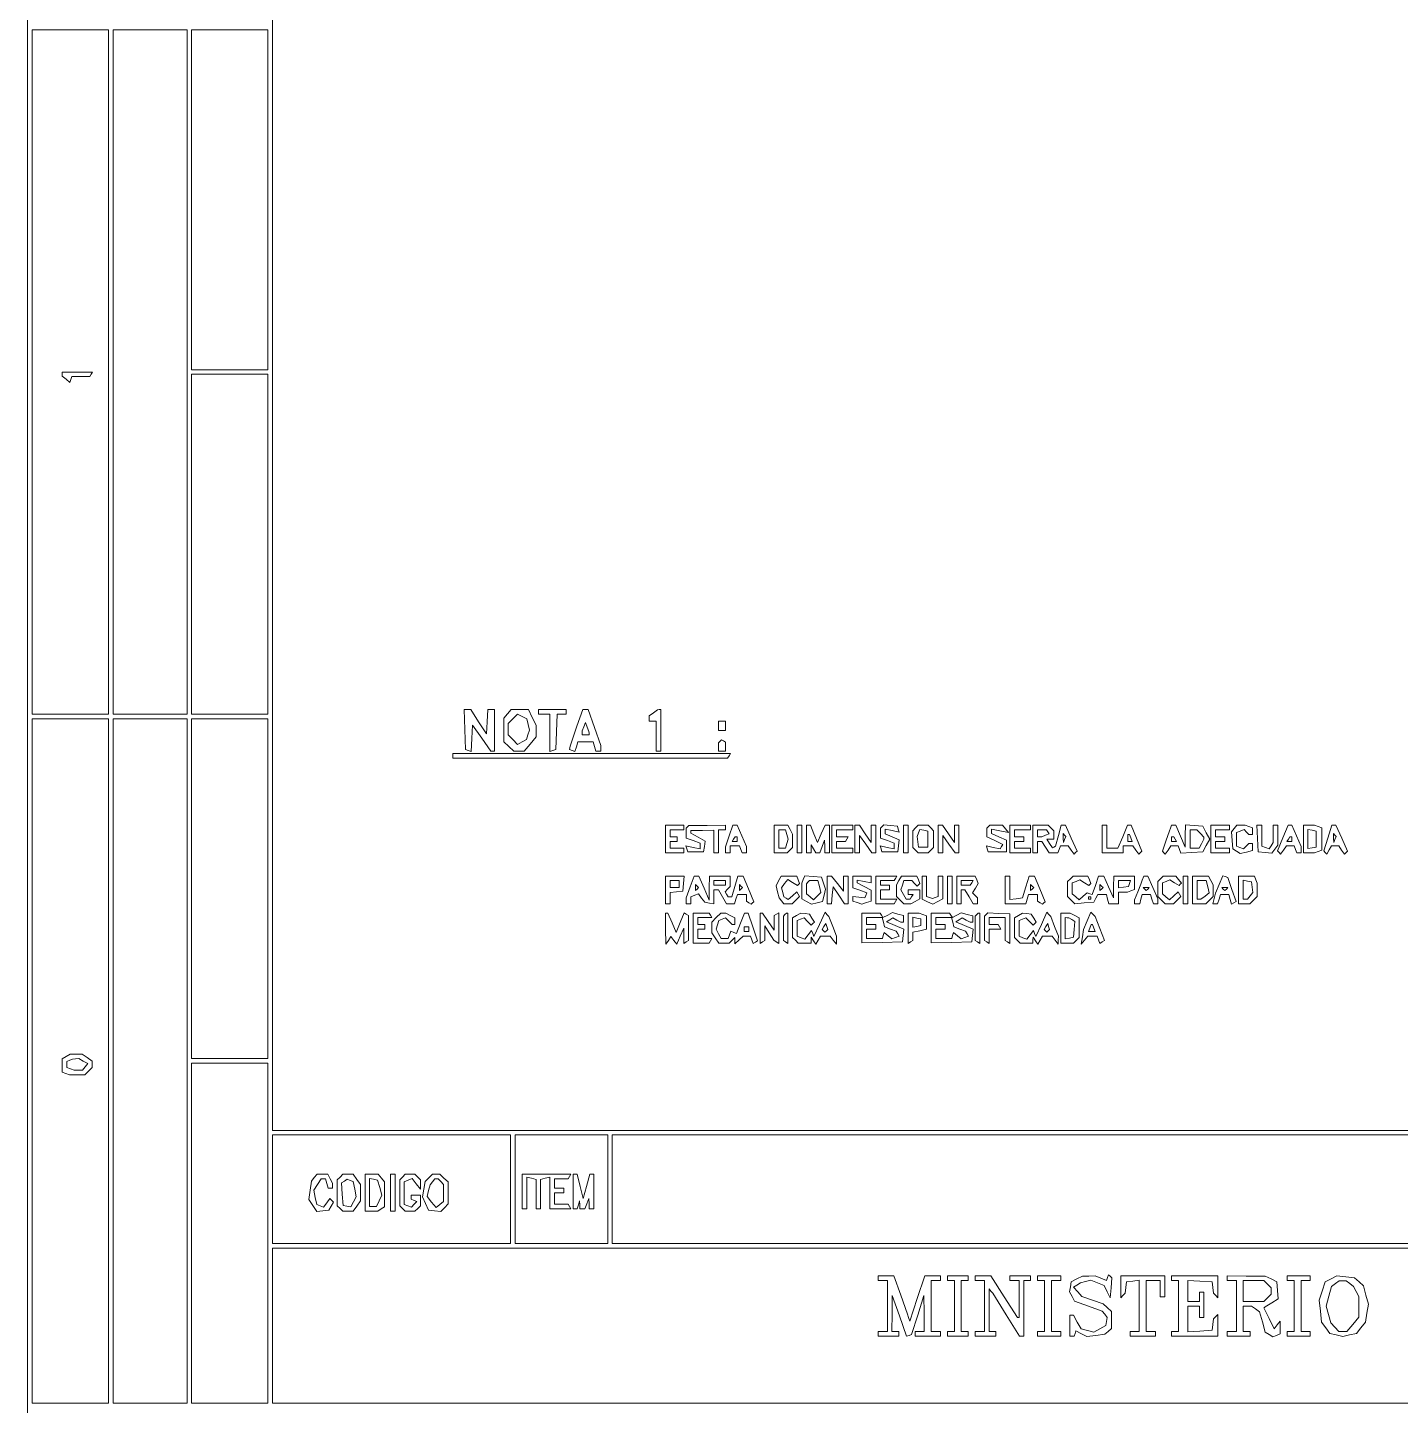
# Paper-space layout 'AN-10-DGE-066' of a CAD drawing. Header units: metres, sheet in millimetres. Extents: x 12 to 193, y 4 to 291.
# Drawn here: x 30 to 105.1, y 43.2 to 118.6 of the extents above; entities that cross this region are included whole.
import ezdxf

# ---------------------------------------------------------------- set-up
doc = ezdxf.new("R2010")
doc.units = ezdxf.units.M
doc.layers.add('DGE_CONTORNOS', color=7, linetype='Continuous', lineweight=0)
doc.layers.add('DGE_DATOS', color=7, linetype='Continuous', lineweight=0)

# ---------------------------------------------------------------- blocks, each defined once
blk = doc.blocks.new('LP_REF_DGE_MT_066')
at = {"layer": 'DGE_CONTORNOS'}
for points in [[(29.96, 147.633), (29.96, 25.522), (111.537, 25.522), (193.113, 25.522), (193.113, 147.633), (193.113, 269.744), (111.537, 269.744), (29.96, 269.744)], [(192.86, 163.884), (192.86, 58.278), (118.113, 58.278), (43.367, 58.278), (43.367, 163.884), (43.367, 269.491), (118.113, 269.491), (192.86, 269.491)], [(34.387, 99.762), (34.387, 81.044), (32.3, 81.044), (30.213, 81.044), (30.213, 99.762), (30.213, 118.48), (32.3, 118.48), (34.387, 118.48)], [(38.687, 99.762), (38.687, 81.044), (36.664, 81.044), (34.64, 81.044), (34.64, 99.762), (34.64, 118.48), (36.664, 118.48), (38.687, 118.48)], [(43.114, 109.184), (43.114, 99.888), (41.027, 99.888), (38.94, 99.888), (38.94, 109.184), (38.94, 118.48), (41.027, 118.48), (43.114, 118.48)], [(31.858, 99.651), (31.858, 99.54), (32.068, 99.366), (32.278, 99.193), (32.331, 99.351), (32.385, 99.509), (32.872, 99.509), (33.36, 99.509), (33.439, 99.636), (33.517, 99.762), (32.687, 99.762), (31.858, 99.762)], [(43.114, 90.34), (43.114, 81.044), (41.027, 81.044), (38.94, 81.044), (38.94, 90.34), (38.94, 99.636), (41.027, 99.636), (43.114, 99.636)], [(34.387, 62.073), (34.387, 43.354), (32.3, 43.354), (30.213, 43.354), (30.213, 62.073), (30.213, 80.791), (32.3, 80.791), (34.387, 80.791)], [(38.687, 62.073), (38.687, 43.354), (36.664, 43.354), (34.64, 43.354), (34.64, 62.073), (34.64, 80.791), (36.664, 80.791), (38.687, 80.791)], [(43.114, 71.495), (43.114, 62.199), (41.027, 62.199), (38.94, 62.199), (38.94, 71.495), (38.94, 80.791), (41.027, 80.791), (43.114, 80.791)], [(53.891, 80.2), (53.927, 79.104), (54.079, 79.054), (54.23, 79.004), (54.269, 79.722), (54.307, 80.441), (54.813, 79.733), (55.319, 79.026), (55.414, 79.023), (55.508, 79.02), (55.508, 80.158), (55.508, 81.297), (55.325, 81.297), (55.142, 81.297), (55.104, 80.634), (55.066, 79.971), (54.641, 80.634), (54.217, 81.297), (54.036, 81.297), (53.854, 81.297)], [(56.224, 81.065), (56.014, 80.834), (56.014, 80.185), (56.014, 79.536), (56.291, 79.278), (56.568, 79.02), (56.849, 79.02), (57.13, 79.02), (57.457, 79.409), (57.785, 79.798), (57.785, 80.117), (57.785, 80.436), (57.581, 80.867), (57.377, 81.297), (56.905, 81.297), (56.433, 81.297)], [(57.352, 80.48), (57.428, 80.177), (57.345, 79.915), (57.262, 79.652), (57.02, 79.523), (56.779, 79.394), (56.523, 79.65), (56.267, 79.906), (56.267, 80.222), (56.267, 80.538), (56.523, 80.794), (56.779, 81.05), (57.027, 80.917), (57.276, 80.784)], [(57.911, 81.17), (57.911, 81.044), (58.228, 81.044), (58.544, 81.044), (58.544, 80.021), (58.544, 78.999), (58.702, 79.051), (58.86, 79.104), (58.897, 80.074), (58.934, 81.044), (59.181, 81.044), (59.429, 81.044), (59.429, 81.17), (59.429, 81.297), (58.67, 81.297), (57.911, 81.297)], [(60.023, 80.38), (59.7, 79.463), (59.659, 79.289), (59.619, 79.115), (59.766, 79.061), (59.914, 79.006), (59.996, 79.266), (60.078, 79.526), (60.498, 79.526), (60.917, 79.526), (60.983, 79.273), (61.05, 79.02), (61.188, 79.02), (61.326, 79.02), (61.327, 79.178), (61.329, 79.336), (60.982, 80.317), (60.635, 81.297), (60.491, 81.297), (60.347, 81.297)], [(64.204, 81.121), (63.982, 80.953), (63.982, 80.809), (63.982, 80.664), (64.172, 80.664), (64.362, 80.664), (64.362, 79.842), (64.362, 79.02), (64.488, 79.02), (64.615, 79.02), (64.615, 80.158), (64.615, 81.297), (64.52, 81.293), (64.425, 81.289)], [(67.776, 80.411), (67.776, 80.158), (67.966, 80.158), (68.156, 80.158), (68.156, 80.411), (68.156, 80.664), (67.966, 80.664), (67.776, 80.664)], [(60.685, 80), (60.694, 79.906), (60.504, 79.906), (60.314, 79.906), (60.314, 80.022), (60.314, 80.138), (60.4, 80.36), (60.485, 80.583), (60.581, 80.339), (60.676, 80.095)], [(67.857, 79.565), (67.776, 79.484), (67.776, 79.252), (67.776, 79.02), (67.966, 79.02), (68.156, 79.02), (68.156, 79.266), (68.156, 79.511), (68.047, 79.578), (67.938, 79.646)], [(53.232, 78.767), (53.232, 78.641), (60.75, 78.641), (68.267, 78.641), (68.346, 78.767), (68.424, 78.894), (60.828, 78.894), (53.232, 78.894)], [(64.867, 74.214), (64.867, 73.455), (65.373, 73.455), (65.879, 73.455), (65.879, 73.582), (65.879, 73.708), (65.5, 73.708), (65.12, 73.708), (65.12, 73.898), (65.12, 74.088), (65.31, 74.088), (65.5, 74.088), (65.5, 74.214), (65.5, 74.341), (65.31, 74.341), (65.12, 74.341), (65.12, 74.53), (65.12, 74.72), (65.5, 74.72), (65.879, 74.72), (65.879, 74.847), (65.879, 74.973), (65.373, 74.973), (64.867, 74.973)], [(66.08, 74.879), (66.006, 74.804), (66.006, 74.537), (66.006, 74.27), (66.385, 74.126), (66.765, 73.983), (66.765, 73.83), (66.765, 73.677), (66.375, 73.755), (65.985, 73.833), (66.038, 73.676), (66.09, 73.519), (66.522, 73.519), (66.954, 73.519), (66.995, 73.804), (67.035, 74.089), (66.648, 74.31), (66.26, 74.53), (66.26, 74.601), (66.259, 74.672), (66.891, 74.681), (67.523, 74.691), (67.523, 74.073), (67.523, 73.455), (67.65, 73.455), (67.776, 73.455), (67.776, 74.088), (67.776, 74.72), (67.966, 74.72), (68.156, 74.72), (68.156, 74.843), (68.156, 74.966), (67.155, 74.96), (66.155, 74.953)], [(68.357, 74.381), (68.156, 73.79), (68.156, 73.623), (68.156, 73.455), (68.282, 73.455), (68.409, 73.455), (68.409, 73.645), (68.409, 73.835), (68.666, 73.835), (68.923, 73.835), (68.995, 73.645), (69.068, 73.455), (69.181, 73.455), (69.294, 73.455), (69.294, 73.635), (69.294, 73.814), (69.046, 74.393), (68.797, 74.973), (68.678, 74.973), (68.559, 74.973)], [(70.812, 74.214), (70.812, 73.455), (71.166, 73.455), (71.52, 73.455), (71.672, 73.607), (71.824, 73.759), (71.824, 74.121), (71.824, 74.484), (71.693, 74.728), (71.562, 74.973), (71.187, 74.973), (70.812, 74.973)], [(71.507, 74.467), (71.588, 74.214), (71.507, 73.961), (71.427, 73.708), (71.246, 73.708), (71.065, 73.708), (71.065, 74.214), (71.065, 74.72), (71.246, 74.72), (71.427, 74.72)], [(72.077, 74.214), (72.077, 73.455), (72.203, 73.455), (72.33, 73.455), (72.33, 74.214), (72.33, 74.973), (72.203, 74.973), (72.077, 74.973)], [(72.582, 74.214), (72.582, 73.455), (72.709, 73.455), (72.835, 73.455), (72.839, 73.677), (72.843, 73.898), (72.972, 73.677), (73.101, 73.455), (73.211, 73.455), (73.32, 73.455), (73.447, 73.803), (73.574, 74.151), (73.584, 73.803), (73.594, 73.455), (73.721, 73.455), (73.847, 73.455), (73.847, 74.214), (73.847, 74.973), (73.722, 74.973), (73.598, 74.973), (73.39, 74.499), (73.181, 74.024), (72.991, 74.499), (72.801, 74.973), (72.692, 74.973), (72.582, 74.973)], [(73.974, 74.214), (73.974, 73.455), (74.543, 73.455), (75.112, 73.455), (75.112, 73.582), (75.112, 73.708), (74.669, 73.708), (74.227, 73.708), (74.227, 73.898), (74.227, 74.088), (74.472, 74.088), (74.718, 74.088), (74.796, 74.214), (74.874, 74.341), (74.55, 74.341), (74.227, 74.341), (74.227, 74.53), (74.227, 74.72), (74.669, 74.72), (75.112, 74.72), (75.112, 74.847), (75.112, 74.973), (74.543, 74.973), (73.974, 74.973)], [(75.238, 74.214), (75.238, 73.455), (75.365, 73.455), (75.491, 73.455), (75.491, 73.928), (75.491, 74.401), (75.828, 73.928), (76.164, 73.455), (76.27, 73.455), (76.377, 73.455), (76.377, 74.214), (76.377, 74.973), (76.25, 74.973), (76.124, 74.973), (76.124, 74.501), (76.124, 74.029), (75.803, 74.501), (75.482, 74.973), (75.36, 74.973), (75.238, 74.973)], [(76.72, 74.895), (76.63, 74.804), (76.63, 74.537), (76.63, 74.27), (77.009, 74.126), (77.388, 73.983), (77.388, 73.83), (77.388, 73.677), (76.999, 73.755), (76.609, 73.833), (76.662, 73.676), (76.714, 73.519), (77.146, 73.519), (77.578, 73.519), (77.616, 73.848), (77.655, 74.178), (77.269, 74.338), (76.883, 74.498), (76.883, 74.625), (76.883, 74.752), (77.272, 74.674), (77.662, 74.596), (77.61, 74.753), (77.559, 74.91), (77.185, 74.947), (76.81, 74.985)], [(77.894, 74.214), (77.894, 73.455), (78.021, 73.455), (78.147, 73.455), (78.147, 74.214), (78.147, 74.973), (78.021, 74.973), (77.894, 74.973)], [(78.552, 74.821), (78.4, 74.67), (78.4, 74.214), (78.4, 73.759), (78.552, 73.607), (78.704, 73.455), (78.969, 73.455), (79.235, 73.455), (79.387, 73.607), (79.539, 73.759), (79.539, 74.214), (79.539, 74.67), (79.387, 74.821), (79.235, 74.973), (78.969, 74.973), (78.704, 74.973)], [(79.222, 74.212), (79.222, 73.772), (78.969, 73.772), (78.716, 73.772), (78.675, 74.065), (78.633, 74.359), (78.706, 74.549), (78.779, 74.739), (79.001, 74.696), (79.222, 74.653)], [(79.792, 74.214), (79.792, 73.455), (79.918, 73.455), (80.044, 73.455), (80.044, 73.928), (80.044, 74.401), (80.381, 73.928), (80.717, 73.455), (80.824, 73.455), (80.93, 73.455), (80.93, 74.214), (80.93, 74.973), (80.803, 74.973), (80.677, 74.973), (80.677, 74.501), (80.677, 74.029), (80.356, 74.501), (80.035, 74.973), (79.913, 74.973), (79.792, 74.973)], [(82.532, 74.889), (82.447, 74.804), (82.447, 74.57), (82.447, 74.337), (82.885, 74.128), (83.322, 73.92), (83.249, 73.801), (83.176, 73.683), (82.801, 73.758), (82.427, 73.833), (82.479, 73.676), (82.532, 73.519), (83.027, 73.519), (83.523, 73.519), (83.523, 73.835), (83.523, 74.151), (83.111, 74.332), (82.7, 74.513), (82.7, 74.631), (82.7, 74.748), (83.167, 74.661), (83.634, 74.573), (83.468, 74.773), (83.302, 74.973), (82.959, 74.973), (82.616, 74.973)], [(83.712, 74.214), (83.712, 73.455), (84.281, 73.455), (84.851, 73.455), (84.851, 73.582), (84.851, 73.708), (84.408, 73.708), (83.965, 73.708), (83.965, 73.898), (83.965, 74.088), (84.218, 74.088), (84.471, 74.088), (84.471, 74.214), (84.471, 74.341), (84.218, 74.341), (83.965, 74.341), (83.965, 74.53), (83.965, 74.72), (84.408, 74.72), (84.851, 74.72), (84.851, 74.847), (84.851, 74.973), (84.281, 74.973), (83.712, 74.973)], [(84.977, 74.214), (84.977, 73.455), (85.103, 73.455), (85.23, 73.455), (85.23, 73.772), (85.23, 74.088), (85.342, 74.088), (85.454, 74.088), (85.661, 73.772), (85.868, 73.455), (86.105, 73.455), (86.341, 73.455), (86.414, 73.645), (86.487, 73.835), (86.698, 73.835), (86.909, 73.835), (87.071, 73.614), (87.233, 73.393), (87.312, 73.471), (87.391, 73.55), (87.076, 74.262), (86.762, 74.973), (86.645, 74.973), (86.528, 74.973), (86.367, 74.401), (86.207, 73.828), (86.123, 73.776), (86.039, 73.725), (85.887, 73.969), (85.734, 74.214), (85.924, 74.214), (86.115, 74.214), (86.115, 74.442), (86.115, 74.67), (85.963, 74.821), (85.812, 74.973), (85.394, 74.973), (84.977, 74.973)], [(85.791, 74.607), (85.861, 74.494), (85.662, 74.417), (85.462, 74.341), (85.346, 74.341), (85.23, 74.341), (85.23, 74.53), (85.23, 74.72), (85.475, 74.72), (85.721, 74.72)], [(88.771, 74.214), (88.771, 73.455), (89.34, 73.455), (89.91, 73.455), (89.91, 73.645), (89.91, 73.835), (90.18, 73.835), (90.451, 73.835), (90.612, 73.614), (90.774, 73.393), (90.853, 73.471), (90.932, 73.55), (90.642, 74.261), (90.352, 74.973), (90.25, 74.973), (90.148, 74.973), (89.886, 74.341), (89.623, 73.708), (89.324, 73.708), (89.024, 73.708), (89.024, 74.341), (89.024, 74.973), (88.898, 74.973), (88.771, 74.973)], [(92.5, 74.815), (92.443, 74.657), (92.25, 74.1), (92.057, 73.542), (92.132, 73.467), (92.207, 73.393), (92.368, 73.614), (92.53, 73.835), (92.724, 73.835), (92.918, 73.835), (92.993, 73.638), (93.069, 73.441), (93.667, 73.48), (94.265, 73.519), (94.459, 73.866), (94.652, 74.214), (94.459, 74.562), (94.265, 74.91), (93.795, 74.949), (93.324, 74.988), (93.314, 74.38), (93.304, 73.772), (93.045, 74.372), (92.787, 74.973), (92.672, 74.973), (92.558, 74.973)], [(94.137, 74.521), (94.336, 74.323), (94.336, 74.26), (94.336, 74.198), (94.205, 73.953), (94.074, 73.708), (93.826, 73.708), (93.577, 73.708), (93.577, 74.214), (93.577, 74.72), (93.758, 74.72), (93.939, 74.72)], [(94.716, 74.214), (94.716, 73.455), (95.221, 73.455), (95.727, 73.455), (95.727, 73.582), (95.727, 73.708), (95.348, 73.708), (94.968, 73.708), (94.968, 73.898), (94.968, 74.088), (95.221, 74.088), (95.474, 74.088), (95.474, 74.214), (95.474, 74.341), (95.221, 74.341), (94.968, 74.341), (94.968, 74.53), (94.968, 74.72), (95.348, 74.72), (95.727, 74.72), (95.727, 74.847), (95.727, 74.973), (95.221, 74.973), (94.716, 74.973)], [(95.988, 74.792), (95.837, 74.611), (95.877, 74.141), (95.917, 73.671), (96.119, 73.544), (96.321, 73.418), (96.656, 73.502), (96.992, 73.587), (96.992, 73.774), (96.992, 73.961), (96.891, 73.961), (96.79, 73.961), (96.646, 73.818), (96.503, 73.675), (96.305, 73.751), (96.107, 73.827), (96.107, 74.197), (96.107, 74.567), (96.318, 74.647), (96.528, 74.728), (96.659, 74.598), (96.79, 74.467), (96.891, 74.467), (96.992, 74.467), (96.992, 74.643), (96.992, 74.82), (96.792, 74.896), (96.592, 74.973), (96.365, 74.973), (96.138, 74.973)], [(97.27, 74.246), (97.308, 73.519), (97.681, 73.476), (98.055, 73.434), (98.219, 73.658), (98.383, 73.883), (98.383, 74.428), (98.383, 74.973), (98.257, 74.973), (98.13, 74.973), (98.128, 74.499), (98.126, 74.024), (98.015, 73.848), (97.903, 73.671), (97.7, 73.749), (97.498, 73.827), (97.498, 74.4), (97.498, 74.973), (97.365, 74.973), (97.232, 74.973)], [(98.645, 74.271), (98.354, 73.569), (98.442, 73.481), (98.53, 73.393), (98.692, 73.614), (98.854, 73.835), (99.065, 73.835), (99.277, 73.835), (99.349, 73.645), (99.422, 73.455), (99.535, 73.455), (99.648, 73.455), (99.648, 73.635), (99.648, 73.814), (99.4, 74.393), (99.151, 74.973), (99.043, 74.973), (98.936, 74.973)], [(99.775, 74.214), (99.775, 73.455), (100.08, 73.455), (100.386, 73.455), (100.586, 73.532), (100.786, 73.609), (100.786, 74.214), (100.786, 74.82), (100.586, 74.896), (100.386, 74.973), (100.08, 74.973), (99.775, 74.973)], [(100.47, 74.214), (100.47, 73.775), (100.249, 73.732), (100.027, 73.69), (100.027, 74.214), (100.027, 74.739), (100.249, 74.696), (100.47, 74.653)], [(101.116, 74.266), (100.893, 73.56), (100.976, 73.477), (101.058, 73.394), (101.182, 73.615), (101.305, 73.835), (101.506, 73.835), (101.707, 73.835), (101.869, 73.614), (102.03, 73.393), (102.109, 73.471), (102.188, 73.55), (101.874, 74.262), (101.559, 74.973), (101.449, 74.973), (101.338, 74.973)], [(68.788, 74.214), (68.788, 74.088), (68.654, 74.088), (68.52, 74.088), (68.598, 74.214), (68.677, 74.341), (68.732, 74.341), (68.788, 74.341)], [(86.708, 74.19), (86.641, 74.024), (86.631, 74.267), (86.621, 74.509), (86.698, 74.433), (86.774, 74.356)], [(90.335, 74.277), (90.407, 74.088), (90.285, 74.088), (90.162, 74.088), (90.162, 74.277), (90.162, 74.467), (90.212, 74.467), (90.262, 74.467)], [(92.755, 74.214), (92.833, 74.088), (92.699, 74.088), (92.565, 74.088), (92.565, 74.214), (92.565, 74.341), (92.621, 74.341), (92.677, 74.341)], [(99.142, 74.214), (99.142, 74.088), (99.008, 74.088), (98.874, 74.088), (98.952, 74.214), (99.031, 74.341), (99.086, 74.341), (99.142, 74.341)], [(101.505, 74.19), (101.439, 74.024), (101.429, 74.267), (101.419, 74.509), (101.495, 74.433), (101.572, 74.356)], [(64.867, 71.432), (64.867, 70.673), (64.994, 70.673), (65.12, 70.673), (65.12, 70.981), (65.12, 71.288), (65.468, 71.329), (65.816, 71.369), (65.856, 71.78), (65.895, 72.191), (65.381, 72.191), (64.867, 72.191)], [(65.626, 71.748), (65.626, 71.558), (65.373, 71.558), (65.12, 71.558), (65.12, 71.748), (65.12, 71.938), (65.373, 71.938), (65.626, 71.938)], [(66.22, 71.59), (66.005, 70.989), (66.005, 70.831), (66.006, 70.673), (66.132, 70.673), (66.259, 70.673), (66.259, 70.867), (66.259, 71.06), (66.467, 71.14), (66.675, 71.22), (66.846, 70.986), (67.017, 70.752), (67.27, 70.713), (67.523, 70.675), (67.523, 71.053), (67.523, 71.432), (67.643, 71.432), (67.762, 71.432), (67.986, 71.052), (68.21, 70.673), (68.428, 70.673), (68.645, 70.673), (68.725, 70.926), (68.805, 71.179), (69.05, 71.179), (69.294, 71.179), (69.294, 70.997), (69.294, 70.814), (69.429, 70.731), (69.564, 70.648), (69.633, 70.717), (69.703, 70.787), (69.412, 71.489), (69.121, 72.191), (68.971, 72.191), (68.821, 72.191), (68.662, 71.621), (68.502, 71.052), (68.4, 71.052), (68.297, 71.052), (68.212, 71.19), (68.127, 71.327), (68.268, 71.468), (68.409, 71.609), (68.409, 71.9), (68.409, 72.191), (67.84, 72.191), (67.271, 72.191), (67.264, 71.527), (67.257, 70.863), (66.979, 71.527), (66.701, 72.19), (66.568, 72.19), (66.435, 72.191)], [(66.596, 71.474), (66.512, 71.39), (66.512, 71.558), (66.512, 71.727), (66.596, 71.643), (66.68, 71.558)], [(68.156, 71.811), (68.156, 71.685), (67.84, 71.685), (67.523, 71.685), (67.523, 71.811), (67.523, 71.938), (67.84, 71.938), (68.156, 71.938)], [(68.999, 71.474), (68.915, 71.39), (68.915, 71.558), (68.915, 71.727), (68.999, 71.643), (69.083, 71.558)], [(71.058, 71.926), (70.917, 71.661), (71.001, 71.326), (71.085, 70.991), (71.217, 70.832), (71.349, 70.673), (71.577, 70.673), (71.806, 70.673), (72.005, 70.873), (72.205, 71.073), (72.128, 71.197), (72.051, 71.322), (71.819, 71.111), (71.587, 70.901), (71.467, 70.975), (71.348, 71.048), (71.283, 71.297), (71.218, 71.546), (71.387, 71.774), (71.555, 72.001), (71.828, 71.834), (72.101, 71.667), (72.155, 71.721), (72.209, 71.775), (72.129, 71.983), (72.049, 72.191), (71.625, 72.191), (71.2, 72.191)], [(72.409, 71.997), (72.33, 71.791), (72.33, 71.363), (72.33, 70.935), (72.594, 70.793), (72.859, 70.651), (73.161, 70.727), (73.464, 70.803), (73.547, 71.135), (73.631, 71.467), (73.515, 71.797), (73.4, 72.127), (72.944, 72.166), (72.488, 72.204)], [(73.292, 71.611), (73.374, 71.284), (73.174, 71.084), (72.975, 70.884), (72.779, 71.047), (72.582, 71.21), (72.582, 71.489), (72.582, 71.769), (72.667, 71.853), (72.751, 71.938), (72.981, 71.938), (73.21, 71.938)], [(73.721, 71.432), (73.721, 70.673), (73.84, 70.673), (73.958, 70.673), (73.998, 71.14), (74.037, 71.607), (74.353, 71.141), (74.669, 70.675), (74.764, 70.674), (74.859, 70.673), (74.859, 71.432), (74.859, 72.191), (74.733, 72.191), (74.606, 72.191), (74.605, 71.78), (74.603, 71.369), (74.279, 71.78), (73.955, 72.191), (73.838, 72.191), (73.721, 72.191)], [(75.112, 71.868), (75.112, 71.545), (75.497, 71.411), (75.882, 71.277), (75.832, 71.133), (75.781, 70.989), (75.446, 71.026), (75.112, 71.062), (75.112, 70.939), (75.112, 70.816), (75.365, 70.736), (75.618, 70.656), (75.871, 70.736), (76.124, 70.816), (76.124, 71.121), (76.124, 71.425), (75.744, 71.621), (75.365, 71.818), (75.365, 71.893), (75.365, 71.969), (75.744, 71.893), (76.124, 71.818), (76.124, 72.004), (76.124, 72.191), (75.618, 72.191), (75.112, 72.191)], [(76.377, 71.432), (76.377, 70.673), (76.875, 70.673), (77.374, 70.673), (77.452, 70.799), (77.53, 70.926), (77.08, 70.926), (76.63, 70.926), (76.63, 71.179), (76.63, 71.432), (76.883, 71.432), (77.136, 71.432), (77.136, 71.558), (77.136, 71.685), (76.883, 71.685), (76.63, 71.685), (76.63, 71.811), (76.63, 71.938), (77.002, 71.938), (77.374, 71.938), (77.452, 72.064), (77.53, 72.191), (76.953, 72.191), (76.377, 72.191)], [(77.646, 71.946), (77.515, 71.701), (77.515, 71.386), (77.515, 71.07), (77.714, 70.872), (77.912, 70.673), (78.101, 70.673), (78.29, 70.673), (78.535, 70.804), (78.78, 70.935), (78.78, 71.183), (78.78, 71.432), (78.464, 71.432), (78.147, 71.432), (78.147, 71.305), (78.147, 71.179), (78.281, 71.179), (78.415, 71.179), (78.337, 71.052), (78.259, 70.926), (78.144, 70.926), (78.03, 70.926), (77.892, 71.184), (77.754, 71.441), (77.833, 71.689), (77.911, 71.938), (78.131, 71.938), (78.35, 71.938), (78.499, 71.788), (78.649, 71.638), (78.717, 71.707), (78.786, 71.775), (78.706, 71.983), (78.626, 72.191), (78.202, 72.191), (77.777, 72.191)], [(78.906, 71.556), (78.906, 70.92), (79.206, 70.784), (79.507, 70.647), (79.776, 70.791), (80.044, 70.935), (80.044, 71.563), (80.044, 72.191), (79.918, 72.191), (79.792, 72.191), (79.792, 71.635), (79.792, 71.079), (79.633, 71.021), (79.475, 70.963), (79.317, 71.018), (79.159, 71.073), (79.159, 71.632), (79.159, 72.191), (79.033, 72.191), (78.906, 72.191)], [(80.297, 71.432), (80.297, 70.673), (80.424, 70.673), (80.55, 70.673), (80.55, 71.432), (80.55, 72.191), (80.424, 72.191), (80.297, 72.191)], [(80.803, 71.432), (80.803, 70.673), (80.93, 70.673), (81.056, 70.673), (81.056, 71.052), (81.056, 71.432), (81.155, 71.432), (81.255, 71.432), (81.479, 71.052), (81.703, 70.673), (81.822, 70.673), (81.942, 70.673), (81.942, 70.837), (81.942, 71.002), (81.805, 71.139), (81.668, 71.275), (81.825, 71.527), (81.982, 71.778), (81.902, 71.984), (81.823, 72.191), (81.313, 72.191), (80.803, 72.191)], [(81.625, 71.811), (81.547, 71.685), (81.302, 71.685), (81.056, 71.685), (81.056, 71.811), (81.056, 71.938), (81.38, 71.938), (81.704, 71.938)], [(83.459, 71.432), (83.459, 70.673), (84.02, 70.673), (84.581, 70.673), (84.661, 70.926), (84.741, 71.179), (84.986, 71.179), (85.23, 71.179), (85.23, 70.997), (85.23, 70.814), (85.365, 70.731), (85.5, 70.648), (85.569, 70.717), (85.639, 70.787), (85.348, 71.489), (85.057, 72.191), (84.913, 72.191), (84.768, 72.191), (84.583, 71.59), (84.397, 70.989), (84.055, 70.949), (83.712, 70.909), (83.712, 71.55), (83.712, 72.191), (83.586, 72.191), (83.459, 72.191)], [(84.935, 71.474), (84.851, 71.39), (84.851, 71.558), (84.851, 71.727), (84.935, 71.643), (85.019, 71.558)], [(87.026, 72.039), (86.874, 71.887), (86.874, 71.479), (86.874, 71.07), (87.072, 70.873), (87.27, 70.675), (87.785, 70.721), (88.301, 70.768), (88.416, 70.973), (88.531, 71.179), (88.763, 71.179), (88.995, 71.179), (89.061, 70.926), (89.127, 70.673), (89.392, 70.673), (89.657, 70.673), (89.657, 70.989), (89.657, 71.305), (89.899, 71.305), (90.142, 71.305), (90.342, 71.382), (90.542, 71.459), (90.542, 71.825), (90.542, 72.191), (89.973, 72.191), (89.404, 72.191), (89.391, 71.59), (89.378, 70.989), (89.115, 71.59), (88.851, 72.191), (88.705, 72.191), (88.559, 72.191), (88.391, 71.681), (88.223, 71.172), (88.086, 71.222), (87.949, 71.272), (87.73, 71.082), (87.511, 70.891), (87.319, 71.05), (87.127, 71.21), (87.127, 71.514), (87.127, 71.819), (87.334, 71.898), (87.54, 71.978), (87.789, 71.822), (88.037, 71.667), (88.091, 71.721), (88.145, 71.775), (88.065, 71.983), (87.985, 72.191), (87.581, 72.191), (87.178, 72.191)], [(88.729, 71.474), (88.645, 71.39), (88.645, 71.558), (88.645, 71.727), (88.729, 71.643), (88.813, 71.558)], [(90.258, 71.78), (90.206, 71.621), (89.931, 71.581), (89.657, 71.541), (89.657, 71.739), (89.657, 71.938), (89.983, 71.938), (90.31, 71.938)], [(90.962, 71.969), (90.884, 71.748), (90.713, 71.321), (90.542, 70.895), (90.542, 70.784), (90.542, 70.673), (90.68, 70.673), (90.819, 70.673), (90.885, 70.926), (90.951, 71.179), (91.18, 71.179), (91.41, 71.179), (91.49, 70.926), (91.571, 70.673), (91.689, 70.673), (91.807, 70.673), (91.807, 70.808), (91.807, 70.942), (91.538, 71.566), (91.27, 72.191), (91.155, 72.191), (91.04, 72.191)], [(91.958, 72.039), (91.807, 71.887), (91.807, 71.479), (91.807, 71.07), (92.005, 70.872), (92.204, 70.673), (92.439, 70.673), (92.674, 70.673), (92.874, 70.873), (93.074, 71.073), (92.997, 71.197), (92.92, 71.322), (92.682, 71.106), (92.444, 70.891), (92.252, 71.05), (92.06, 71.21), (92.06, 71.514), (92.06, 71.819), (92.266, 71.898), (92.473, 71.978), (92.721, 71.822), (92.97, 71.667), (93.038, 71.736), (93.107, 71.805), (92.947, 71.998), (92.787, 72.191), (92.449, 72.191), (92.11, 72.191)], [(93.198, 71.432), (93.198, 70.673), (93.324, 70.673), (93.451, 70.673), (93.451, 71.432), (93.451, 72.191), (93.324, 72.191), (93.198, 72.191)], [(93.704, 71.432), (93.704, 70.673), (94.074, 70.673), (94.445, 70.673), (94.643, 70.872), (94.842, 71.07), (94.842, 71.386), (94.842, 71.701), (94.711, 71.946), (94.58, 72.191), (94.142, 72.191), (93.704, 72.191)], [(94.542, 71.602), (94.626, 71.266), (94.394, 71.096), (94.161, 70.926), (94.059, 70.926), (93.957, 70.926), (93.957, 71.432), (93.957, 71.938), (94.207, 71.938), (94.458, 71.938)], [(95.16, 71.732), (94.961, 71.257), (94.888, 70.965), (94.815, 70.673), (94.946, 70.673), (95.078, 70.673), (95.158, 70.926), (95.238, 71.179), (95.468, 71.179), (95.698, 71.179), (95.767, 70.913), (95.837, 70.647), (95.963, 70.726), (96.09, 70.804), (95.867, 71.458), (95.645, 72.113), (95.502, 72.16), (95.359, 72.208)], [(96.233, 71.432), (96.233, 70.673), (96.54, 70.673), (96.848, 70.673), (97.046, 70.872), (97.245, 71.07), (97.245, 71.43), (97.245, 71.791), (97.168, 71.991), (97.092, 72.191), (96.662, 72.191), (96.233, 72.191)], [(96.97, 71.582), (97.012, 71.291), (96.86, 71.109), (96.708, 70.926), (96.597, 70.926), (96.486, 70.926), (96.486, 71.441), (96.486, 71.956), (96.708, 71.914), (96.929, 71.872)], [(88.139, 70.989), (88.139, 70.926), (88.076, 70.926), (88.012, 70.926), (88.012, 70.989), (88.012, 71.052), (88.076, 71.052), (88.139, 71.052)], [(91.259, 71.474), (91.174, 71.39), (91.09, 71.474), (91.006, 71.558), (91.174, 71.558), (91.343, 71.558)], [(95.559, 71.474), (95.474, 71.39), (95.39, 71.474), (95.306, 71.558), (95.474, 71.558), (95.643, 71.558)], [(64.875, 69.313), (64.882, 68.46), (65.026, 68.671), (65.17, 68.883), (65.326, 68.671), (65.483, 68.46), (65.676, 68.902), (65.869, 69.345), (65.874, 68.926), (65.879, 68.508), (66.006, 68.586), (66.132, 68.664), (66.132, 69.345), (66.132, 70.026), (66.007, 70.103), (65.882, 70.18), (65.668, 69.644), (65.454, 69.109), (65.229, 69.638), (65.004, 70.167), (64.936, 70.167), (64.867, 70.167)], [(66.385, 69.345), (66.385, 68.523), (66.82, 68.523), (67.256, 68.523), (67.334, 68.649), (67.412, 68.776), (67.025, 68.776), (66.638, 68.776), (66.638, 69.029), (66.638, 69.282), (66.828, 69.282), (67.018, 69.282), (67.018, 69.408), (67.018, 69.535), (66.828, 69.535), (66.638, 69.535), (66.638, 69.724), (66.638, 69.914), (67.025, 69.914), (67.412, 69.914), (67.334, 70.041), (67.256, 70.167), (66.82, 70.167), (66.385, 70.167)], [(67.65, 69.914), (67.397, 69.661), (67.397, 69.373), (67.397, 69.085), (67.594, 68.804), (67.791, 68.523), (68.074, 68.523), (68.358, 68.523), (68.51, 68.675), (68.662, 68.826), (68.662, 68.655), (68.662, 68.484), (68.893, 68.693), (69.124, 68.902), (69.322, 68.902), (69.52, 68.902), (69.596, 68.705), (69.672, 68.507), (69.79, 68.58), (69.909, 68.653), (69.653, 69.41), (69.397, 70.167), (69.293, 70.167), (69.189, 70.167), (68.975, 69.607), (68.761, 69.047), (68.601, 69.108), (68.441, 69.17), (68.366, 68.973), (68.29, 68.776), (68.101, 68.776), (67.912, 68.776), (67.774, 69.034), (67.636, 69.291), (67.711, 69.528), (67.786, 69.764), (67.967, 69.834), (68.149, 69.903), (68.333, 69.719), (68.517, 69.535), (68.589, 69.535), (68.662, 69.535), (68.662, 69.72), (68.662, 69.905), (68.417, 70.036), (68.172, 70.167), (68.038, 70.167), (67.903, 70.167)], [(70.053, 69.337), (70.053, 68.508), (70.179, 68.586), (70.306, 68.664), (70.306, 69.068), (70.307, 69.471), (70.549, 69.074), (70.791, 68.677), (70.928, 68.592), (71.065, 68.508), (71.065, 69.345), (71.065, 70.182), (70.938, 70.104), (70.812, 70.026), (70.812, 69.624), (70.812, 69.223), (70.491, 69.695), (70.17, 70.167), (70.112, 70.167), (70.053, 70.167)], [(71.402, 70.083), (71.318, 69.998), (71.318, 69.331), (71.318, 68.664), (71.444, 68.586), (71.571, 68.508), (71.571, 69.337), (71.571, 70.167), (71.528, 70.167), (71.486, 70.167)], [(72.045, 70.033), (71.824, 69.902), (71.824, 69.364), (71.824, 68.826), (71.975, 68.675), (72.127, 68.523), (72.481, 68.523), (72.835, 68.523), (72.837, 68.681), (72.839, 68.839), (72.966, 68.649), (73.093, 68.46), (73.223, 68.681), (73.354, 68.902), (73.618, 68.902), (73.883, 68.902), (74.051, 68.681), (74.219, 68.46), (74.223, 68.678), (74.227, 68.897), (74.018, 69.437), (73.809, 69.977), (73.706, 70.093), (73.602, 70.21), (73.296, 69.547), (72.989, 68.885), (72.927, 69.052), (72.864, 69.218), (72.678, 68.977), (72.493, 68.735), (72.285, 68.815), (72.077, 68.894), (72.077, 69.327), (72.077, 69.761), (72.263, 69.832), (72.449, 69.903), (72.648, 69.704), (72.847, 69.505), (72.932, 69.589), (73.016, 69.673), (72.881, 69.889), (72.746, 70.104), (72.506, 70.134), (72.266, 70.165)], [(75.618, 69.35), (75.618, 68.532), (76.725, 68.559), (77.831, 68.586), (77.871, 68.937), (77.912, 69.287), (77.439, 69.485), (76.966, 69.683), (77.139, 69.79), (77.312, 69.896), (77.531, 69.779), (77.751, 69.661), (77.823, 69.661), (77.894, 69.661), (77.894, 69.848), (77.894, 70.036), (77.59, 70.112), (77.286, 70.189), (77.029, 70.051), (76.771, 69.913), (76.693, 70.04), (76.615, 70.167), (76.116, 70.167), (75.618, 70.167)], [(78.147, 69.337), (78.147, 68.508), (78.274, 68.586), (78.4, 68.664), (78.4, 68.894), (78.4, 69.124), (78.78, 69.199), (79.159, 69.275), (79.159, 69.644), (79.159, 70.013), (78.959, 70.09), (78.759, 70.167), (78.453, 70.167), (78.147, 70.167)], [(79.412, 69.35), (79.412, 68.532), (80.519, 68.559), (81.625, 68.586), (81.666, 68.937), (81.706, 69.287), (81.233, 69.485), (80.76, 69.683), (80.933, 69.79), (81.106, 69.896), (81.326, 69.779), (81.546, 69.661), (81.617, 69.661), (81.689, 69.661), (81.689, 69.837), (81.689, 70.013), (81.37, 70.093), (81.051, 70.173), (80.808, 70.043), (80.566, 69.913), (80.487, 70.04), (80.409, 70.167), (79.911, 70.167), (79.412, 70.167)], [(81.899, 70.083), (81.815, 69.998), (81.815, 69.331), (81.815, 68.664), (81.942, 68.586), (82.068, 68.508), (82.068, 69.337), (82.068, 70.167), (82.026, 70.167), (81.984, 70.167)], [(82.41, 70.088), (82.321, 69.998), (82.321, 69.331), (82.321, 68.664), (82.447, 68.586), (82.574, 68.508), (82.574, 68.895), (82.574, 69.282), (82.898, 69.282), (83.221, 69.282), (83.143, 69.408), (83.065, 69.535), (82.819, 69.535), (82.574, 69.535), (82.574, 69.724), (82.574, 69.914), (83.017, 69.914), (83.459, 69.914), (83.459, 69.289), (83.459, 68.664), (83.586, 68.586), (83.712, 68.508), (83.712, 69.315), (83.712, 70.122), (83.106, 70.149), (82.5, 70.177)], [(84.187, 70.033), (83.965, 69.902), (83.965, 69.364), (83.965, 68.826), (84.117, 68.675), (84.269, 68.523), (84.623, 68.523), (84.977, 68.523), (84.979, 68.681), (84.981, 68.839), (85.108, 68.649), (85.235, 68.46), (85.365, 68.681), (85.495, 68.902), (85.76, 68.902), (86.024, 68.902), (86.192, 68.681), (86.36, 68.46), (86.364, 68.678), (86.368, 68.897), (86.159, 69.437), (85.951, 69.977), (85.847, 70.093), (85.744, 70.21), (85.437, 69.547), (85.13, 68.885), (85.068, 69.052), (85.006, 69.218), (84.82, 68.977), (84.634, 68.735), (84.426, 68.815), (84.218, 68.894), (84.218, 69.327), (84.218, 69.761), (84.404, 69.832), (84.59, 69.903), (84.79, 69.704), (84.989, 69.505), (85.073, 69.589), (85.158, 69.673), (85.023, 69.889), (84.888, 70.104), (84.648, 70.134), (84.408, 70.165)], [(86.495, 69.345), (86.495, 68.523), (86.849, 68.523), (87.203, 68.523), (87.355, 68.675), (87.506, 68.826), (87.506, 69.366), (87.506, 69.905), (87.262, 70.036), (87.017, 70.167), (86.756, 70.167), (86.495, 70.167)], [(87.948, 69.74), (87.75, 69.268), (87.683, 68.864), (87.615, 68.46), (87.796, 68.681), (87.977, 68.902), (88.234, 68.902), (88.491, 68.902), (88.567, 68.705), (88.643, 68.507), (88.766, 68.583), (88.89, 68.66), (88.632, 69.318), (88.374, 69.977), (88.259, 70.095), (88.145, 70.212)], [(69.421, 69.282), (69.421, 69.155), (69.294, 69.155), (69.168, 69.155), (69.168, 69.282), (69.168, 69.408), (69.294, 69.408), (69.421, 69.408)], [(73.671, 69.189), (73.594, 69.113), (73.518, 69.189), (73.442, 69.265), (73.542, 69.425), (73.641, 69.585), (73.694, 69.426), (73.747, 69.266)], [(76.792, 69.663), (76.858, 69.411), (77.174, 69.291), (77.49, 69.171), (77.574, 69.036), (77.657, 68.9), (77.458, 68.824), (77.259, 68.748), (77.05, 68.92), (76.841, 69.092), (76.788, 68.934), (76.735, 68.776), (76.303, 68.776), (75.871, 68.776), (75.871, 69.029), (75.871, 69.282), (76.124, 69.282), (76.377, 69.282), (76.377, 69.408), (76.377, 69.535), (76.124, 69.535), (75.871, 69.535), (75.871, 69.724), (75.871, 69.914), (76.299, 69.914), (76.727, 69.914)], [(78.843, 69.661), (78.843, 69.475), (78.622, 69.432), (78.4, 69.39), (78.4, 69.661), (78.4, 69.933), (78.622, 69.89), (78.843, 69.847)], [(80.587, 69.663), (80.652, 69.411), (80.969, 69.291), (81.285, 69.171), (81.368, 69.036), (81.452, 68.9), (81.252, 68.824), (81.053, 68.748), (80.844, 68.92), (80.636, 69.092), (80.582, 68.934), (80.529, 68.776), (80.097, 68.776), (79.665, 68.776), (79.665, 69.029), (79.665, 69.282), (79.918, 69.282), (80.171, 69.282), (80.171, 69.408), (80.171, 69.535), (79.918, 69.535), (79.665, 69.535), (79.665, 69.724), (79.665, 69.914), (80.093, 69.914), (80.521, 69.914)], [(85.812, 69.189), (85.736, 69.113), (85.66, 69.189), (85.584, 69.265), (85.683, 69.425), (85.782, 69.585), (85.835, 69.426), (85.889, 69.266)], [(87.105, 69.804), (87.272, 69.698), (87.231, 69.269), (87.19, 68.841), (86.969, 68.799), (86.748, 68.757), (86.748, 69.336), (86.748, 69.914), (86.842, 69.912), (86.937, 69.91)], [(88.311, 69.345), (88.384, 69.155), (88.202, 69.155), (88.02, 69.155), (88.093, 69.345), (88.166, 69.535), (88.202, 69.535), (88.238, 69.535)], [(32.079, 62.315), (31.858, 62.187), (31.858, 61.827), (31.858, 61.467), (32.058, 61.391), (32.258, 61.314), (32.681, 61.314), (33.104, 61.314), (33.303, 61.513), (33.502, 61.711), (33.502, 61.885), (33.502, 62.058), (33.221, 62.255), (32.94, 62.452), (32.62, 62.448), (32.3, 62.444)], [(33.012, 62.064), (33.265, 61.929), (33.115, 61.748), (32.965, 61.567), (32.738, 61.567), (32.511, 61.567), (32.311, 61.644), (32.111, 61.72), (32.111, 61.886), (32.111, 62.052), (32.269, 62.115), (32.427, 62.179), (32.593, 62.189), (32.76, 62.199)], [(43.114, 52.65), (43.114, 43.354), (41.027, 43.354), (38.94, 43.354), (38.94, 52.65), (38.94, 61.946), (41.027, 61.946), (43.114, 61.946)], [(56.394, 55.053), (56.394, 52.081), (49.88, 52.081), (43.367, 52.081), (43.367, 55.053), (43.367, 58.025), (49.88, 58.025), (56.394, 58.025)], [(61.706, 55.053), (61.706, 52.081), (59.176, 52.081), (56.647, 52.081), (56.647, 55.053), (56.647, 58.025), (59.176, 58.025), (61.706, 58.025)], [(186.663, 55.053), (186.663, 52.081), (124.311, 52.081), (61.959, 52.081), (61.959, 55.053), (61.959, 58.025), (124.311, 58.025), (186.663, 58.025)], [(45.647, 55.691), (45.494, 55.506), (45.426, 54.998), (45.358, 54.49), (45.572, 54.163), (45.786, 53.837), (46.113, 53.876), (46.44, 53.915), (46.575, 54.13), (46.709, 54.346), (46.609, 54.446), (46.508, 54.547), (46.335, 54.31), (46.161, 54.073), (45.978, 54.144), (45.794, 54.214), (45.707, 54.607), (45.621, 55), (45.825, 55.311), (46.029, 55.622), (46.144, 55.622), (46.259, 55.622), (46.339, 55.37), (46.419, 55.117), (46.537, 55.117), (46.655, 55.117), (46.655, 55.251), (46.655, 55.386), (46.524, 55.631), (46.393, 55.875), (46.097, 55.875), (45.801, 55.875)], [(47.06, 55.724), (46.908, 55.572), (46.908, 54.864), (46.908, 54.155), (47.06, 54.004), (47.212, 53.852), (47.495, 53.852), (47.779, 53.852), (47.976, 54.133), (48.173, 54.414), (48.173, 54.864), (48.173, 55.313), (47.976, 55.594), (47.779, 55.875), (47.495, 55.875), (47.212, 55.875)], [(48.426, 54.864), (48.426, 53.852), (48.774, 53.854), (49.121, 53.856), (49.311, 53.976), (49.501, 54.096), (49.501, 54.776), (49.501, 55.457), (49.327, 55.666), (49.154, 55.875), (48.79, 55.875), (48.426, 55.875)], [(49.817, 54.864), (49.817, 53.852), (49.943, 53.852), (50.07, 53.852), (50.07, 54.864), (50.07, 55.875), (49.943, 55.875), (49.817, 55.875)], [(50.475, 55.724), (50.323, 55.572), (50.323, 54.864), (50.323, 54.155), (50.475, 54.004), (50.626, 53.852), (50.892, 53.852), (51.158, 53.852), (51.309, 54.004), (51.461, 54.155), (51.461, 54.446), (51.461, 54.737), (51.208, 54.737), (50.955, 54.737), (50.955, 54.621), (50.955, 54.505), (51.113, 54.447), (51.271, 54.389), (51.122, 54.23), (50.972, 54.071), (50.774, 54.147), (50.576, 54.223), (50.576, 54.846), (50.576, 55.469), (50.792, 55.552), (51.008, 55.635), (51.232, 55.344), (51.456, 55.053), (51.458, 55.313), (51.461, 55.572), (51.309, 55.724), (51.158, 55.875), (50.892, 55.875), (50.626, 55.875)], [(51.918, 55.682), (51.724, 55.488), (51.644, 55.06), (51.564, 54.632), (51.735, 54.274), (51.906, 53.915), (52.237, 53.877), (52.568, 53.838), (52.773, 54.044), (52.979, 54.249), (52.979, 54.853), (52.979, 55.457), (52.748, 55.666), (52.516, 55.875), (52.314, 55.875), (52.112, 55.875)], [(57.026, 54.927), (57.026, 53.978), (57.153, 53.978), (57.279, 53.978), (57.279, 54.852), (57.279, 55.725), (57.532, 55.659), (57.785, 55.593), (57.785, 54.786), (57.785, 53.978), (57.911, 53.978), (58.038, 53.978), (58.038, 54.786), (58.038, 55.593), (58.291, 55.659), (58.544, 55.725), (58.544, 54.852), (58.544, 53.978), (59.12, 53.978), (59.697, 53.978), (59.619, 54.105), (59.541, 54.231), (59.169, 54.231), (58.797, 54.231), (58.797, 54.547), (58.797, 54.864), (59.05, 54.864), (59.303, 54.864), (59.303, 54.99), (59.303, 55.117), (59.05, 55.117), (58.797, 55.117), (58.797, 55.37), (58.797, 55.622), (59.169, 55.622), (59.541, 55.622), (59.619, 55.749), (59.697, 55.875), (58.362, 55.875), (57.026, 55.875)], [(59.809, 54.927), (59.809, 53.978), (59.926, 53.978), (60.043, 53.978), (60.101, 54.2), (60.159, 54.421), (60.173, 54.2), (60.188, 53.978), (60.318, 53.978), (60.449, 53.978), (60.563, 54.263), (60.678, 54.547), (60.686, 54.263), (60.694, 53.978), (60.82, 53.978), (60.947, 53.978), (60.947, 54.927), (60.947, 55.875), (60.836, 55.875), (60.726, 55.875), (60.541, 55.211), (60.356, 54.547), (60.196, 55.211), (60.036, 55.875), (59.922, 55.875), (59.809, 55.875)], [(47.865, 55.054), (47.943, 54.637), (47.796, 54.363), (47.65, 54.09), (47.437, 54.13), (47.224, 54.17), (47.185, 54.789), (47.146, 55.408), (47.3, 55.504), (47.454, 55.599), (47.62, 55.535), (47.787, 55.472)], [(49.231, 55.145), (49.349, 54.732), (49.206, 54.418), (49.064, 54.105), (48.871, 54.105), (48.679, 54.105), (48.679, 54.873), (48.679, 55.641), (48.896, 55.599), (49.112, 55.558)], [(52.574, 55.471), (52.726, 55.319), (52.726, 54.854), (52.726, 54.389), (52.522, 54.219), (52.317, 54.05), (52.071, 54.354), (51.825, 54.658), (51.906, 54.981), (51.987, 55.305), (52.119, 55.464), (52.251, 55.622), (52.337, 55.622), (52.422, 55.622)], [(192.86, 47.591), (192.86, 43.354), (118.113, 43.354), (43.367, 43.354), (43.367, 47.591), (43.367, 51.828), (118.113, 51.828), (192.86, 51.828)], [(76.503, 50.184), (76.503, 50.058), (76.756, 50.058), (77.009, 50.058), (77.009, 48.666), (77.009, 47.275), (76.756, 47.275), (76.503, 47.275), (76.503, 47.149), (76.503, 47.022), (77.072, 47.022), (77.641, 47.022), (77.641, 47.149), (77.641, 47.275), (77.452, 47.275), (77.262, 47.275), (77.27, 48.255), (77.278, 49.236), (77.672, 48.126), (78.066, 47.016), (78.199, 47.06), (78.332, 47.105), (78.67, 48.17), (79.008, 49.236), (79.02, 48.255), (79.033, 47.275), (78.78, 47.275), (78.527, 47.275), (78.527, 47.149), (78.527, 47.022), (79.222, 47.022), (79.918, 47.022), (79.918, 47.149), (79.918, 47.275), (79.665, 47.275), (79.412, 47.275), (79.412, 48.666), (79.412, 50.058), (79.665, 50.058), (79.918, 50.058), (79.918, 50.184), (79.918, 50.311), (79.486, 50.311), (79.054, 50.311), (78.643, 49.077), (78.232, 47.844), (78.172, 48.034), (78.112, 48.224), (77.738, 49.267), (77.365, 50.311), (76.934, 50.311), (76.503, 50.311)], [(80.297, 50.184), (80.297, 50.058), (80.487, 50.058), (80.677, 50.058), (80.677, 48.666), (80.677, 47.275), (80.487, 47.275), (80.297, 47.275), (80.297, 47.149), (80.297, 47.022), (80.867, 47.022), (81.436, 47.022), (81.436, 47.149), (81.436, 47.275), (81.246, 47.275), (81.056, 47.275), (81.056, 48.666), (81.056, 50.058), (81.246, 50.058), (81.436, 50.058), (81.436, 50.184), (81.436, 50.311), (80.867, 50.311), (80.297, 50.311)], [(81.815, 50.184), (81.815, 50.058), (82.068, 50.058), (82.321, 50.058), (82.321, 48.666), (82.321, 47.275), (82.068, 47.275), (81.815, 47.275), (81.815, 47.149), (81.815, 47.022), (82.384, 47.022), (82.953, 47.022), (82.953, 47.149), (82.953, 47.275), (82.764, 47.275), (82.574, 47.275), (82.574, 48.439), (82.574, 49.602), (82.679, 49.482), (82.785, 49.362), (83.513, 48.192), (84.241, 47.022), (84.356, 47.022), (84.471, 47.022), (84.471, 48.54), (84.471, 50.058), (84.661, 50.058), (84.851, 50.058), (84.851, 50.184), (84.851, 50.311), (84.281, 50.311), (83.712, 50.311), (83.712, 50.184), (83.712, 50.058), (83.965, 50.058), (84.218, 50.058), (84.218, 49.046), (84.218, 48.034), (84.171, 48.034), (84.125, 48.034), (83.403, 49.172), (82.681, 50.311), (82.248, 50.311), (81.815, 50.311)], [(85.23, 50.184), (85.23, 50.058), (85.42, 50.058), (85.609, 50.058), (85.609, 48.666), (85.609, 47.275), (85.42, 47.275), (85.23, 47.275), (85.23, 47.149), (85.23, 47.022), (85.862, 47.022), (86.495, 47.022), (86.495, 47.149), (86.495, 47.275), (86.242, 47.275), (85.989, 47.275), (85.989, 48.666), (85.989, 50.058), (86.242, 50.058), (86.495, 50.058), (86.495, 50.184), (86.495, 50.311), (85.862, 50.311), (85.23, 50.311)], [(87.38, 50.147), (87.064, 49.988), (87.024, 49.713), (86.985, 49.438), (87.12, 49.185), (87.256, 48.932), (88.011, 48.657), (88.767, 48.381), (88.906, 48.214), (89.045, 48.046), (89.002, 47.823), (88.959, 47.6), (88.635, 47.418), (88.311, 47.236), (87.964, 47.324), (87.616, 47.411), (87.403, 47.785), (87.19, 48.159), (87.095, 48.16), (87.001, 48.16), (87.001, 47.591), (87.001, 47.022), (87.117, 47.022), (87.232, 47.022), (87.281, 47.167), (87.329, 47.311), (87.626, 47.153), (87.922, 46.994), (88.415, 47.06), (88.908, 47.126), (89.092, 47.279), (89.277, 47.433), (89.277, 47.903), (89.277, 48.374), (89.045, 48.584), (88.814, 48.794), (88.236, 48.991), (87.659, 49.187), (87.429, 49.44), (87.2, 49.694), (87.385, 49.813), (87.57, 49.933), (87.857, 50.01), (88.144, 50.086), (88.504, 49.937), (88.865, 49.788), (89.037, 49.448), (89.21, 49.109), (89.251, 49.66), (89.293, 50.21), (89.204, 50.292), (89.116, 50.374), (89.062, 50.222), (89.007, 50.07), (88.691, 50.19), (88.375, 50.311), (88.036, 50.309), (87.696, 50.307)], [(89.783, 49.716), (89.783, 49.122), (89.899, 49.242), (90.015, 49.362), (90.057, 49.678), (90.099, 49.994), (90.447, 50.034), (90.795, 50.074), (90.795, 48.675), (90.795, 47.275), (90.542, 47.275), (90.289, 47.275), (90.289, 47.149), (90.289, 47.022), (90.985, 47.022), (91.68, 47.022), (91.68, 47.149), (91.68, 47.275), (91.427, 47.275), (91.174, 47.275), (91.174, 48.666), (91.174, 50.058), (91.554, 50.058), (91.933, 50.058), (91.933, 49.615), (91.933, 49.172), (92.06, 49.172), (92.186, 49.172), (92.186, 49.741), (92.186, 50.311), (90.985, 50.311), (89.783, 50.311)], [(92.565, 50.184), (92.565, 50.058), (92.755, 50.058), (92.945, 50.058), (92.945, 48.666), (92.945, 47.275), (92.755, 47.275), (92.565, 47.275), (92.565, 47.149), (92.565, 47.022), (93.83, 47.022), (95.095, 47.022), (95.095, 47.617), (95.095, 48.211), (94.979, 48.091), (94.863, 47.971), (94.821, 47.655), (94.779, 47.338), (94.115, 47.3), (93.451, 47.262), (93.451, 47.964), (93.451, 48.666), (93.767, 48.666), (94.083, 48.666), (94.083, 48.35), (94.083, 48.034), (94.21, 48.034), (94.336, 48.034), (94.336, 48.73), (94.336, 49.425), (94.21, 49.425), (94.083, 49.425), (94.083, 49.172), (94.083, 48.919), (93.767, 48.919), (93.451, 48.919), (93.451, 49.495), (93.451, 50.071), (94.115, 50.033), (94.779, 49.994), (94.821, 49.678), (94.863, 49.362), (94.979, 49.242), (95.095, 49.122), (95.095, 49.716), (95.095, 50.311), (93.83, 50.311), (92.565, 50.311)], [(95.601, 50.184), (95.601, 50.058), (95.854, 50.058), (96.107, 50.058), (96.107, 48.666), (96.107, 47.275), (95.854, 47.275), (95.601, 47.275), (95.601, 47.149), (95.601, 47.022), (96.233, 47.022), (96.866, 47.022), (96.866, 47.149), (96.866, 47.275), (96.676, 47.275), (96.486, 47.275), (96.486, 47.971), (96.486, 48.666), (96.715, 48.666), (96.944, 48.666), (97.157, 48.508), (97.371, 48.35), (97.531, 47.794), (97.692, 47.237), (97.894, 47.11), (98.096, 46.982), (98.303, 47.061), (98.51, 47.141), (98.506, 47.493), (98.502, 47.844), (98.338, 47.629), (98.175, 47.414), (97.894, 47.992), (97.613, 48.57), (97.65, 48.593), (97.688, 48.616), (98.043, 48.839), (98.398, 49.061), (98.359, 49.525), (98.32, 49.989), (98.004, 50.148), (97.688, 50.307), (96.644, 50.309), (95.601, 50.311)], [(97.805, 49.859), (98.004, 49.66), (98.004, 49.488), (98.004, 49.317), (97.805, 49.118), (97.606, 48.919), (97.046, 48.919), (96.486, 48.919), (96.486, 49.488), (96.486, 50.058), (97.046, 50.058), (97.606, 50.058)], [(98.889, 50.184), (98.889, 50.058), (99.079, 50.058), (99.269, 50.058), (99.269, 48.666), (99.269, 47.275), (99.079, 47.275), (98.889, 47.275), (98.889, 47.149), (98.889, 47.022), (99.522, 47.022), (100.154, 47.022), (100.154, 47.149), (100.154, 47.275), (99.901, 47.275), (99.648, 47.275), (99.648, 48.666), (99.648, 50.058), (99.901, 50.058), (100.154, 50.058), (100.154, 50.184), (100.154, 50.311), (99.522, 50.311), (98.889, 50.311)], [(101.292, 50.154), (100.976, 49.987), (100.807, 49.485), (100.639, 48.983), (100.707, 48.382), (100.774, 47.781), (101.002, 47.471), (101.229, 47.161), (101.577, 47.082), (101.925, 47.002), (102.302, 47.085), (102.68, 47.168), (102.924, 47.478), (103.168, 47.789), (103.251, 48.276), (103.333, 48.764), (103.199, 49.264), (103.064, 49.764), (102.82, 49.985), (102.577, 50.206), (102.093, 50.263), (101.608, 50.32)], [(102.315, 49.895), (102.516, 49.741), (102.663, 49.465), (102.81, 49.189), (102.81, 48.621), (102.81, 48.053), (102.483, 47.664), (102.155, 47.275), (101.933, 47.275), (101.711, 47.275), (101.495, 47.513), (101.28, 47.751), (101.154, 48.207), (101.028, 48.662), (101.172, 49.197), (101.316, 49.731), (101.526, 49.89), (101.735, 50.05), (101.925, 50.05), (102.114, 50.05)]]:
    blk.add_lwpolyline(points, close=True, dxfattribs=at)

psp = doc.layouts.new('AN-10-DGE-066')

# ---------------------------------------------------------------- block references
at = {"layer": 'DGE_DATOS'}
psp.add_blockref('LP_REF_DGE_MT_066', (0, 0), dxfattribs=at)

doc.saveas('drawing.dxf')
